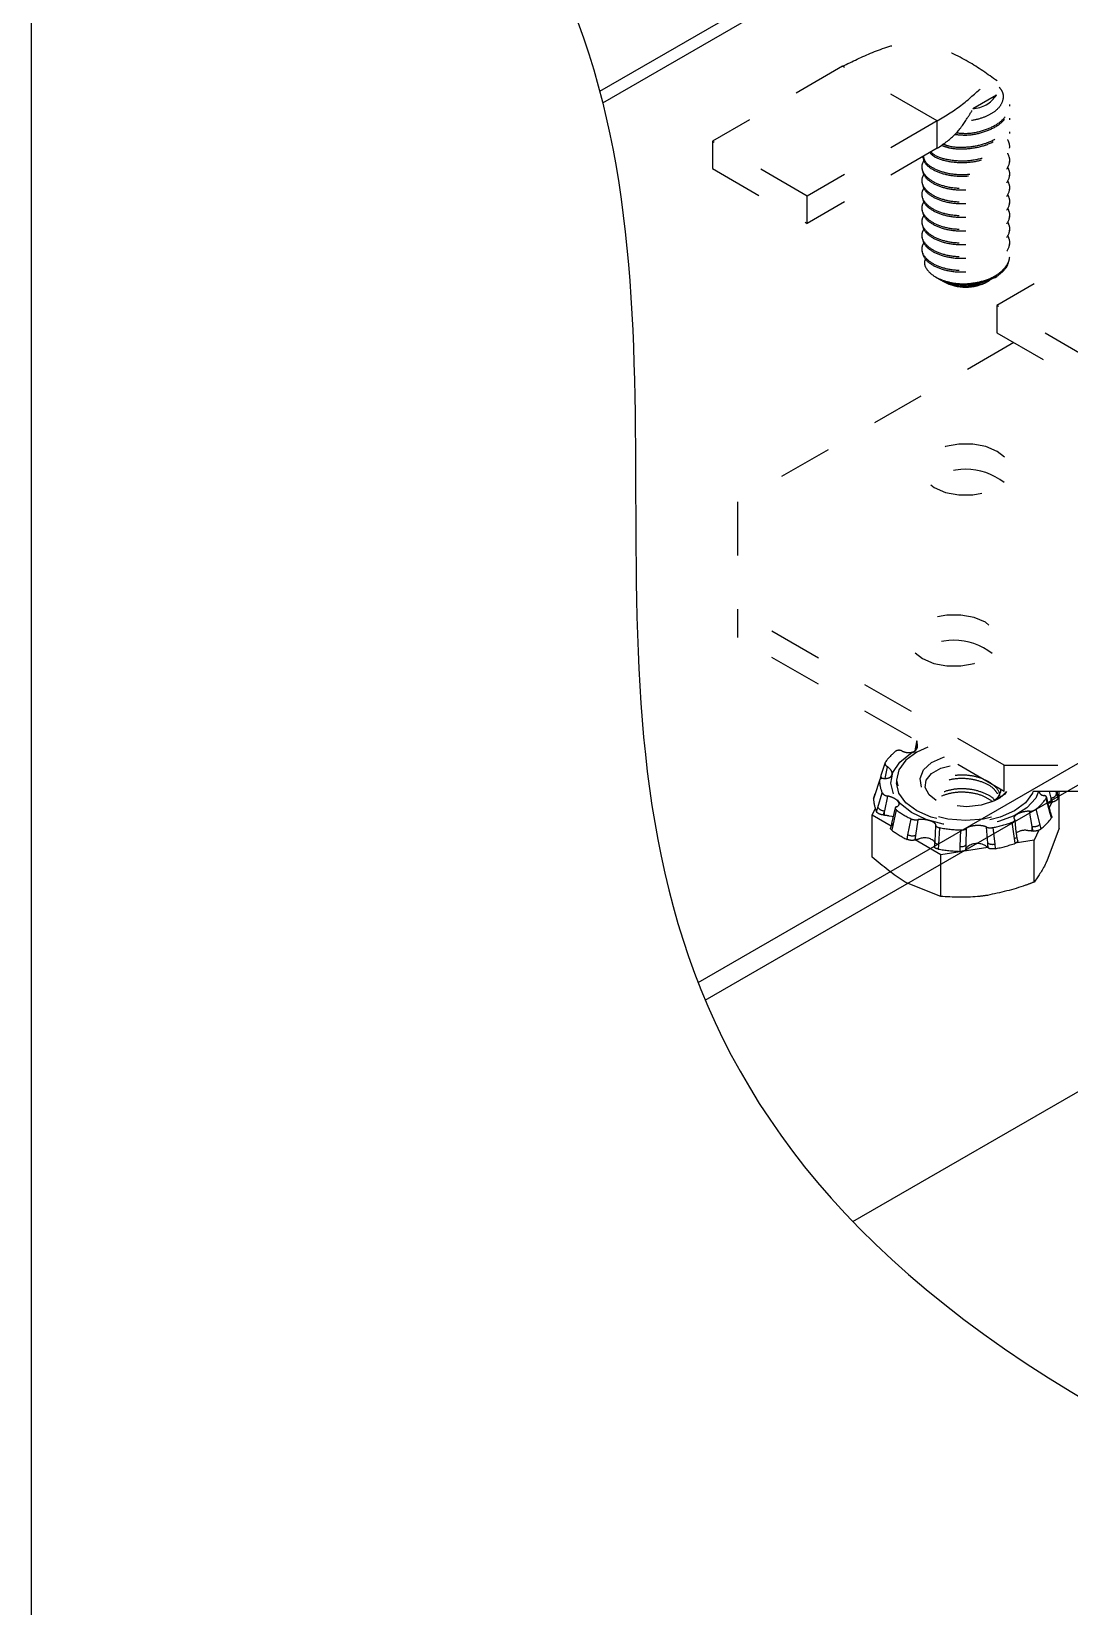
# Model space of a CAD drawing. Extents: x 0 to 11.5, y -11.3 to 0.
# Drawn here: x 0 to 1.935, y -8.001 to -5.063 of the extents above; entities that cross this region are included whole.
import ezdxf

# ---------------------------------------------------------------- set-up
doc = ezdxf.new("R2010")
doc.units = 0
doc.header["$LTSCALE"] = 0.5
doc.header["$MEASUREMENT"] = 0
doc.linetypes.add('HIDDEN2', pattern=[0.1875, 0.125, -0.0625])
for name, color, linetype in [('Brackets', 181, 'CONTINUOUS'), ('Dimension', 10, 'CONTINUOUS'), ('Hardware', 242, 'CONTINUOUS'), ('Housing', 150, 'CONTINUOUS')]:
    doc.layers.add(name, color=color, linetype=linetype)
doc.layers.add('Text-Unprinted', color=131, linetype='CONTINUOUS', plot=False)

msp = doc.modelspace()

# ---------------------------------------------------------------- linework, layer by layer
at = {"layer": 'Brackets', "linetype": 'HIDDEN2', "transparency": 16777216}
for p, q in [((1.8315, -5.6437), (1.3164, -5.941)), ((1.3164, -5.941), (1.3164, -6.1451)), ((1.8136, -6.432), (1.3164, -6.1451)), ((1.3164, -6.1451), (1.3164, -6.1939)), ((1.8136, -6.4809), (1.3164, -6.1939)), ((1.8136, -6.432), (2.1672, -6.432)), ((1.8136, -6.4809), (1.8136, -6.432)), ((2.1672, -6.4809), (1.8136, -6.4809))]:
    msp.add_line(p, q, dxfattribs=at)
at = {"layer": 'Brackets', "linetype": 'HIDDEN2', "transparency": 16777216, "flags": 128}
for points in [[(1.8005, -5.8466), (1.7795, -5.8378), (1.7548, -5.8331), (1.7288, -5.8331), (1.7041, -5.8378), (1.6831, -5.8466), (1.6678, -5.8587), (1.6598, -5.873), (1.6598, -5.888), (1.6678, -5.9022), (1.6831, -5.9143), (1.7041, -5.9231), (1.7288, -5.9278), (1.7548, -5.9278), (1.7795, -5.9231), (1.8005, -5.9143), (1.8157, -5.9022), (1.8238, -5.888), (1.8238, -5.873), (1.8157, -5.8587), (1.8005, -5.8466)], [(1.661, -6.2332), (1.682, -6.242), (1.7067, -6.2466), (1.7327, -6.2466), (1.7574, -6.242), (1.7784, -6.2332), (1.7936, -6.221), (1.8017, -6.2068), (1.8017, -6.1918), (1.7936, -6.1775), (1.7784, -6.1654), (1.7574, -6.1566), (1.7327, -6.152), (1.7067, -6.152), (1.682, -6.1566), (1.661, -6.1654), (1.6457, -6.1775), (1.6377, -6.1918), (1.6377, -6.2068), (1.6457, -6.221), (1.661, -6.2332)]]:
    msp.add_lwpolyline(points, dxfattribs=at)
at = {"layer": 'Brackets', "linetype": 'HIDDEN2', "transparency": 16777216}
for centre in [(1.7418, -5.9951), (1.7197, -6.3139)]:
    msp.add_arc(centre, 0.115, 51.631, 128.369, dxfattribs=at)
at = {"layer": 'Dimension', "transparency": 16777216}
msp.add_open_spline([(0, -4.0936), (1.1213, -4.6095), (1.1264, -5.9583), (1.1315, -7.3071), (2.4049, -7.8321)], degree=3, knots=[0.0416, 0.0416, 0.0416, 0.0416, 1, 2, 2, 2, 2], dxfattribs=at)
at = {"layer": 'Hardware', "linetype": 'HIDDEN2', "transparency": 16777216}
for p, q in [((1.512, -5.1283), (1.2694, -5.2683)), ((1.6887, -5.2303), (1.512, -5.1283)), ((1.7547, -5.2072), (1.7989, -5.1817)), ((1.8238, -5.2029), (1.8238, -5.1997)), ((1.8238, -5.2285), (1.8238, -5.2253)), ((1.6887, -5.2303), (1.4462, -5.3703)), ((1.6887, -5.2813), (1.6887, -5.2303)), ((1.8238, -5.254), (1.8238, -5.2508)), ((1.4462, -5.3703), (1.2694, -5.2683)), ((1.2694, -5.2683), (1.2694, -5.3193)), ((1.6887, -5.2813), (1.4462, -5.4213)), ((1.8238, -5.2795), (1.8238, -5.2763)), ((1.6598, -5.3146), (1.6598, -5.3178)), ((1.8238, -5.305), (1.8238, -5.3018)), ((1.2694, -5.3193), (1.4462, -5.4213)), ((1.6598, -5.3401), (1.6598, -5.3433)), ((1.8238, -5.3305), (1.8238, -5.3273)), ((1.4462, -5.4213), (1.4462, -5.3703)), ((1.6598, -5.3656), (1.6598, -5.3688)), ((1.8238, -5.3561), (1.8238, -5.3529)), ((1.6598, -5.3911), (1.6598, -5.3943)), ((1.8238, -5.3816), (1.8238, -5.3784)), ((1.8238, -5.4071), (1.8238, -5.4039)), ((1.6598, -5.4167), (1.6598, -5.4199)), ((2.0423, -5.4344), (1.7998, -5.5743)), ((1.8238, -5.4326), (1.8238, -5.4294)), ((1.6598, -5.4422), (1.6598, -5.4454)), ((1.8238, -5.4581), (1.8238, -5.4549)), ((1.6598, -5.4677), (1.6598, -5.4709)), ((1.6856, -5.5213), (1.6973, -5.5281)), ((1.6981, -5.5286), (1.7003, -5.5299)), ((1.7832, -5.5299), (1.7874, -5.5275)), ((1.9765, -5.6764), (1.7998, -5.5743)), ((1.7998, -5.5743), (1.7998, -5.6254)), ((1.7998, -5.6254), (1.9765, -5.7274)), ((1.6497, -6.3887), (1.6461, -6.4085)), ((1.6508, -6.3903), (1.6494, -6.4029)), ((1.5842, -6.4503), (1.592, -6.4263)), ((1.5809, -6.4606), (1.5724, -6.4873)), ((1.5837, -6.4513), (1.5814, -6.4584)), ((1.5842, -6.4503), (1.5837, -6.4513)), ((1.5955, -6.4348), (1.5909, -6.4565)), ((1.6129, -6.4601), (1.6129, -6.4647)), ((1.5724, -6.4873), (1.5699, -6.4947)), ((1.5725, -6.4862), (1.5701, -6.4936)), ((1.5724, -6.4873), (1.5725, -6.4862)), ((1.5777, -6.5106), (1.5862, -6.4836)), ((1.596, -6.4895), (1.5901, -6.5169)), ((1.6173, -6.484), (1.6129, -6.4647)), ((1.901, -6.4932), (1.8982, -6.4809)), ((1.9097, -6.4809), (1.9112, -6.4853)), ((1.9112, -6.4853), (1.9136, -6.4928)), ((1.912, -6.4801), (1.912, -6.4801)), ((1.9161, -6.5494), (1.9161, -6.4809)), ((1.5675, -6.5253), (1.5732, -6.5131)), ((1.5699, -6.4947), (1.5702, -6.4937)), ((1.5754, -6.5185), (1.5777, -6.5106)), ((1.5901, -6.5169), (1.5878, -6.5248)), ((1.5901, -6.5249), (1.5901, -6.5169)), ((1.61, -6.5114), (1.6036, -6.5408)), ((1.6122, -6.5151), (1.6057, -6.5446)), ((1.8657, -6.5463), (1.8606, -6.5178)), ((1.8724, -6.5142), (1.8799, -6.543)), ((1.8993, -6.5223), (1.8916, -6.4939)), ((1.9023, -6.5011), (1.8976, -6.5113)), ((1.9, -6.5195), (1.8993, -6.5172)), ((1.9023, -6.5275), (1.8999, -6.5195)), ((1.901, -6.5013), (1.901, -6.4932)), ((1.9035, -6.5008), (1.901, -6.4932)), ((1.901, -6.5013), (1.9035, -6.5008)), ((1.5675, -6.6033), (1.5675, -6.5253)), ((1.6026, -6.5456), (1.5675, -6.5253)), ((1.5878, -6.5248), (1.5901, -6.5249)), ((1.6038, -6.541), (1.6017, -6.5492)), ((1.6057, -6.5446), (1.6037, -6.5528)), ((1.6038, -6.541), (1.6038, -6.5408)), ((1.6338, -6.5617), (1.6398, -6.5319)), ((1.6522, -6.5337), (1.6481, -6.5629)), ((1.6846, -6.5743), (1.686, -6.5443)), ((1.693, -6.5486), (1.6911, -6.5796)), ((1.7426, -6.5503), (1.7418, -6.5804)), ((1.783, -6.5773), (1.7807, -6.5474)), ((1.7924, -6.5482), (1.7958, -6.579)), ((1.8326, -6.5689), (1.8286, -6.5382)), ((1.8657, -6.5544), (1.8657, -6.5463)), ((1.8676, -6.5548), (1.8657, -6.5463)), ((1.8799, -6.543), (1.8818, -6.5513)), ((1.9161, -6.5494), (1.8927, -6.611)), ((1.9017, -6.5302), (1.8993, -6.5223)), ((1.6324, -6.5703), (1.6338, -6.5617)), ((1.6481, -6.5629), (1.6466, -6.5715)), ((1.6466, -6.5715), (1.6481, -6.5709)), ((1.6951, -6.599), (1.6472, -6.5713)), ((1.6481, -6.5709), (1.6481, -6.5629)), ((1.684, -6.5754), (1.6831, -6.5843)), ((1.6911, -6.5796), (1.6902, -6.5884)), ((1.7312, -6.5839), (1.7324, -6.5528)), ((1.7418, -6.5804), (1.7418, -6.5894)), ((1.783, -6.5854), (1.783, -6.5773)), ((1.7837, -6.5862), (1.783, -6.5773)), ((1.7958, -6.579), (1.7964, -6.5878)), ((1.834, -6.5775), (1.8326, -6.5689)), ((1.8694, -6.572), (1.8339, -6.5775)), ((1.8387, -6.5733), (1.8373, -6.5646)), ((1.8657, -6.5544), (1.8676, -6.5548)), ((1.878, -6.5533), (1.8694, -6.572)), ((1.8694, -6.6499), (1.8694, -6.572)), ((1.783, -6.5854), (1.6951, -6.599)), ((1.6951, -6.6769), (1.6951, -6.599)), ((1.7312, -6.5928), (1.7312, -6.5839)), ((1.783, -6.5854), (1.7837, -6.5862)), ((1.6951, -6.6769), (1.6313, -6.6515))]:
    msp.add_line(p, q, dxfattribs=at)
at = {"layer": 'Hardware', "linetype": 'HIDDEN2', "transparency": 16777216, "flags": 128}
for points in [[(1.6068, -6.4856), (1.6021, -6.4656), (1.6061, -6.4455), (1.6187, -6.4266), (1.6389, -6.4101), (1.6657, -6.3971), (1.6676, -6.3966)], [(1.6709, -6.3985), (1.6507, -6.4075), (1.6302, -6.4229), (1.6173, -6.4409), (1.6129, -6.4601), (1.6173, -6.4794), (1.6302, -6.4973), (1.6507, -6.5127), (1.6773, -6.5245), (1.7084, -6.5319), (1.7418, -6.5345), (1.7751, -6.5319), (1.8062, -6.5245), (1.8329, -6.5127), (1.8534, -6.4973), (1.8652, -6.4809)], [(1.6593, -6.4729), (1.6566, -6.4567), (1.6631, -6.4409), (1.6782, -6.4272), (1.7001, -6.4171), (1.7023, -6.4166)], [(1.6867, -6.4976), (1.6733, -6.4875), (1.6662, -6.4738), (1.668, -6.4598), (1.6782, -6.4472), (1.6955, -6.4375), (1.7174, -6.4319), (1.728, -6.4315)], [(1.8776, -6.4809), (1.8722, -6.4936), (1.8557, -6.5114), (1.832, -6.5263), (1.8026, -6.5373), (1.7694, -6.5438), (1.7345, -6.5452), (1.7, -6.5417), (1.6682, -6.5333), (1.6409, -6.5205), (1.6201, -6.5043), (1.6068, -6.4856)], [(1.867, -6.4809), (1.8663, -6.484), (1.8534, -6.5019), (1.8329, -6.5173), (1.8062, -6.5291), (1.7751, -6.5366), (1.7418, -6.5391), (1.7084, -6.5366), (1.6773, -6.5291), (1.6507, -6.5173), (1.6302, -6.5019), (1.6173, -6.484)], [(1.818, -6.4809), (1.8139, -6.4865), (1.7951, -6.4986), (1.7706, -6.5065), (1.743, -6.5094), (1.7152, -6.5069), (1.6903, -6.4994), (1.6709, -6.4876), (1.6593, -6.4729)], [(1.8068, -6.4769), (1.8067, -6.4816), (1.8043, -6.4871), (1.8043, -6.4871)], [(1.599, -6.5263), (1.6041, -6.527), (1.6065, -6.5277)], [(1.684, -6.5754), (1.6841, -6.575), (1.6846, -6.5743)], [(1.6911, -6.5796), (1.6892, -6.5792), (1.6875, -6.5786), (1.6861, -6.5779), (1.6851, -6.5772), (1.6843, -6.5765), (1.684, -6.5757), (1.684, -6.5754)], [(1.7312, -6.5839), (1.7332, -6.5839), (1.7352, -6.5837), (1.737, -6.5834), (1.7386, -6.583), (1.74, -6.5824), (1.741, -6.5818), (1.7416, -6.5811), (1.7418, -6.5804)], [(1.8326, -6.5689), (1.8342, -6.5681), (1.8355, -6.5674), (1.8365, -6.5665), (1.8371, -6.5657), (1.8373, -6.5649), (1.8373, -6.5646)]]:
    msp.add_lwpolyline(points, dxfattribs=at)
at = {"layer": 'Hardware', "linetype": 'HIDDEN2', "transparency": 16777216}
for centre, radius, start, end in [((1.7535, -5.154), 0.0532, 271.3421, 328.6403), ((1.7441, -5.4159), 0.1183, 268.8558, 298.0339), ((1.7418, -5.4524), 0.0879, 241.881, 298.1366), ((1.6694, -6.48), 0.0942, 128.2214, 145.2753), ((1.6377, -6.4598), 0.0568, 180.8882, 204.8115), ((1.5891, -6.4526), 0.00552, 166.2589, 227.425), ((1.7723, -6.4464), 0.0569, 300.1814, 321.3851), ((1.9004, -6.4819), 0.0113, 273.2007, 342.6544), ((1.8544, -6.4939), 0.0593, 1.0583, 13.4814), ((1.6306, -6.4934), 0.0607, 181.2152, 204.4846), ((1.59, -6.5016), 0.0153, 216.3982, 270.5278), ((1.7011, -6.4), 0.1455, 232.3159, 245.0695), ((1.8142, -6.4402), 0.0942, 308.2214, 325.2753), ((1.8968, -6.5203), 0.00325, 321.7812, 13.9358), ((1.6076, -6.5412), 0.00386, 175.8857, 240.4212), ((1.7412, -6.2843), 0.2686, 259.6613, 268.1276), ((1.7502, -6.3242), 0.228, 280.6678, 290.1149), ((1.8685, -6.5265), 0.02, 262.0635, 304.6896), ((1.8192, -6.4725), 0.1006, 308.4561, 325.0406), ((1.6983, -6.4295), 0.1555, 232.4917, 244.8937), ((1.6426, -6.543), 0.0206, 244.8872, 285.4043), ((1.6651, -6.595), 0.0276, 46.5331, 112.1477), ((1.7631, -6.6074), 0.0294, 57.3301, 131.3602), ((1.7913, -6.5635), 0.0161, 238.9551, 286.0489), ((1.7508, -6.3485), 0.2437, 280.7981, 289.9846), ((1.8523, -6.584), 0.0306, 79.7573, 121.9794), ((1.7411, -6.3058), 0.2871, 259.778, 268.0108)]:
    msp.add_arc(centre, radius, start, end, dxfattribs=at)
for points, knots in [([(1.512, -5.1283), (1.5302, -5.1194), (1.5665, -5.1016), (1.619, -5.0841), (1.6594, -5.0812), (1.6763, -5.0874), (1.6838, -5.0902)], [0, 0, 0, 0, 0.3488699, 0.6958577, 0.8661068, 1, 1, 1, 1]), ([(1.8003, -5.1557), (1.7827, -5.1432), (1.7463, -5.1171), (1.7053, -5.0989), (1.684, -5.0894)], [0, 0, 0, 0, 0.481943, 1, 1, 1, 1]), ([(1.6887, -5.2303), (1.705, -5.2203), (1.7374, -5.2004), (1.7685, -5.1699), (1.7889, -5.1555), (1.7998, -5.1532), (1.8049, -5.1613), (1.8009, -5.1748), (1.7989, -5.1817)], [0, 0, 0, 0, 0.251961, 0.502562, 0.625519, 0.746655, 0.870417, 1, 1, 1, 1]), ([(1.724, -5.2523), (1.7299, -5.2529), (1.7462, -5.2546), (1.7741, -5.2492), (1.8012, -5.2373), (1.8196, -5.2199), (1.8257, -5.1998), (1.8207, -5.1808), (1.809, -5.1712), (1.8039, -5.167)], [0, 0, 0, 0, 0.0895919, 0.2474488, 0.4053056, 0.5631625, 0.7210194, 0.8788763, 1, 1, 1, 1]), ([(1.8039, -5.167), (1.806, -5.1697), (1.8116, -5.1767), (1.8122, -5.1894), (1.8064, -5.2035), (1.7928, -5.2159), (1.7732, -5.225), (1.7549, -5.2299), (1.7439, -5.2299), (1.7412, -5.2299)], [0, 0, 0, 0, 0.101523, 0.264373, 0.429569, 0.598335, 0.767259, 0.941912, 1, 1, 1, 1]), ([(1.6887, -5.2813), (1.7001, -5.2735), (1.7231, -5.2576), (1.742, -5.2299), (1.7506, -5.2157), (1.7534, -5.211)], [0, 0, 0, 0, 0.396632, 0.800048, 1, 1, 1, 1]), ([(1.6962, -5.2755), (1.7008, -5.2772), (1.7139, -5.2822), (1.742, -5.2832), (1.774, -5.2782), (1.8011, -5.266), (1.8201, -5.2486), (1.8225, -5.2352), (1.8238, -5.2285)], [0, 0, 0, 0, 0.096483, 0.277187, 0.45789, 0.638593, 0.819297, 1, 1, 1, 1]), ([(1.6991, -5.2733), (1.7027, -5.2746), (1.715, -5.2791), (1.742, -5.28), (1.7739, -5.275), (1.8014, -5.2628), (1.8191, -5.2455), (1.8261, -5.228), (1.8218, -5.2178), (1.8202, -5.2141)], [0, 0, 0, 0, 0.071009, 0.237896, 0.404783, 0.57167, 0.738557, 0.905444, 1, 1, 1, 1]), ([(1.7216, -5.2554), (1.7283, -5.256), (1.7454, -5.2578), (1.7741, -5.2524), (1.8011, -5.2405), (1.8201, -5.2231), (1.8225, -5.2097), (1.8238, -5.2029)], [0, 0, 0, 0, 0.138271, 0.353703, 0.569136, 0.784568, 1, 1, 1, 1]), ([(1.6756, -5.2907), (1.6781, -5.2929), (1.6861, -5.2999), (1.7099, -5.3067), (1.7417, -5.309), (1.774, -5.3036), (1.8011, -5.2915), (1.8201, -5.2742), (1.8225, -5.2607), (1.8238, -5.254)], [0, 0, 0, 0, 0.071421, 0.226184, 0.380947, 0.535711, 0.690474, 0.845237, 1, 1, 1, 1]), ([(1.6767, -5.2883), (1.6789, -5.2902), (1.6866, -5.2969), (1.71, -5.3035), (1.7417, -5.3058), (1.774, -5.3004), (1.8014, -5.2883), (1.8192, -5.271), (1.8261, -5.2536), (1.8218, -5.2433), (1.8202, -5.2396)], [0, 0, 0, 0, 0.057515, 0.201042, 0.34457, 0.488097, 0.631625, 0.775152, 0.91868, 1, 1, 1, 1]), ([(1.6616, -5.297), (1.6626, -5.301), (1.6649, -5.3107), (1.6826, -5.3234), (1.7095, -5.3323), (1.7418, -5.3344), (1.774, -5.3291), (1.8011, -5.317), (1.8201, -5.2997), (1.8225, -5.2862), (1.8238, -5.2795)], [0, 0, 0, 0, 0.09228, 0.221955, 0.351629, 0.481303, 0.610977, 0.740652, 0.870326, 1, 1, 1, 1]), ([(1.6626, -5.2964), (1.6634, -5.2996), (1.6657, -5.3083), (1.6827, -5.3202), (1.7095, -5.3292), (1.7418, -5.3312), (1.7739, -5.326), (1.8014, -5.3138), (1.8192, -5.2965), (1.8261, -5.2791), (1.8218, -5.2688), (1.8202, -5.2651)], [0, 0, 0, 0, 0.068115, 0.191273, 0.314431, 0.437589, 0.560747, 0.683905, 0.807063, 0.930221, 1, 1, 1, 1]), ([(1.664, -5.3034), (1.6621, -5.3071), (1.6574, -5.3163), (1.6643, -5.3316), (1.6822, -5.3457), (1.7096, -5.3547), (1.7418, -5.3568), (1.774, -5.3515), (1.8014, -5.3393), (1.8192, -5.322), (1.8261, -5.3046), (1.8218, -5.2944), (1.8202, -5.2907)], [0, 0, 0, 0, 0.073142, 0.181336, 0.289531, 0.397726, 0.50592, 0.614115, 0.722309, 0.830504, 0.938699, 1, 1, 1, 1]), ([(1.664, -5.3289), (1.6621, -5.3326), (1.6574, -5.3418), (1.6643, -5.3571), (1.6822, -5.3712), (1.7096, -5.3802), (1.7418, -5.3823), (1.774, -5.377), (1.8014, -5.3649), (1.8192, -5.3476), (1.8261, -5.3301), (1.8218, -5.3199), (1.8202, -5.3162)], [0, 0, 0, 0, 0.0731416, 0.1813363, 0.2895309, 0.3977255, 0.5059201, 0.6141148, 0.7223094, 0.830504, 0.9386986, 1, 1, 1, 1]), ([(1.664, -5.3545), (1.6621, -5.3582), (1.6574, -5.3673), (1.6643, -5.3827), (1.6822, -5.3968), (1.7096, -5.4057), (1.7418, -5.4078), (1.774, -5.4025), (1.8014, -5.3904), (1.8192, -5.3731), (1.8261, -5.3556), (1.8218, -5.3454), (1.8202, -5.3417)], [0, 0, 0, 0, 0.0731416, 0.1813363, 0.2895309, 0.3977255, 0.5059201, 0.6141148, 0.7223094, 0.830504, 0.9386986, 1, 1, 1, 1]), ([(1.664, -5.38), (1.6621, -5.3837), (1.6574, -5.3929), (1.6643, -5.4082), (1.6822, -5.4223), (1.7096, -5.4312), (1.7418, -5.4333), (1.774, -5.428), (1.8014, -5.4159), (1.8192, -5.3986), (1.8261, -5.3812), (1.8218, -5.3709), (1.8202, -5.3672)], [0, 0, 0, 0, 0.073142, 0.181336, 0.289531, 0.397726, 0.50592, 0.614115, 0.722309, 0.830504, 0.938699, 1, 1, 1, 1]), ([(1.664, -5.4055), (1.6621, -5.4092), (1.6574, -5.4184), (1.6643, -5.4337), (1.6822, -5.4478), (1.7096, -5.4567), (1.7418, -5.4588), (1.774, -5.4536), (1.8014, -5.4414), (1.8192, -5.4241), (1.8261, -5.4067), (1.8218, -5.3964), (1.8202, -5.3927)], [0, 0, 0, 0, 0.0731416, 0.1813363, 0.2895309, 0.3977255, 0.5059201, 0.6141148, 0.7223094, 0.830504, 0.9386986, 1, 1, 1, 1]), ([(1.664, -5.431), (1.6621, -5.4347), (1.6574, -5.4439), (1.6643, -5.4592), (1.6822, -5.4733), (1.7096, -5.4823), (1.7418, -5.4844), (1.774, -5.4791), (1.8014, -5.4669), (1.8192, -5.4496), (1.8261, -5.4322), (1.8218, -5.422), (1.8202, -5.4183)], [0, 0, 0, 0, 0.0731416, 0.1813363, 0.2895309, 0.3977255, 0.5059201, 0.6141148, 0.7223094, 0.830504, 0.9386986, 1, 1, 1, 1]), ([(1.664, -5.4565), (1.6621, -5.4602), (1.6574, -5.4694), (1.6643, -5.4847), (1.6822, -5.4988), (1.7096, -5.5078), (1.7418, -5.5099), (1.774, -5.5046), (1.8014, -5.4925), (1.8192, -5.4752), (1.8261, -5.4577), (1.8218, -5.4475), (1.8202, -5.4438)], [0, 0, 0, 0, 0.073142, 0.181336, 0.289531, 0.397726, 0.50592, 0.614115, 0.722309, 0.830504, 0.938699, 1, 1, 1, 1]), ([(1.6663, -5.4876), (1.6655, -5.4902), (1.6635, -5.4975), (1.6698, -5.5095), (1.6838, -5.5215), (1.705, -5.5303), (1.7256, -5.5339), (1.7382, -5.5341), (1.7418, -5.5342)], [0, 0, 0, 0, 0.1109616, 0.3077175, 0.5089432, 0.7100004, 0.9173432, 1, 1, 1, 1]), ([(1.7418, -5.5342), (1.7525, -5.5329), (1.774, -5.5304), (1.8014, -5.5179), (1.8192, -5.5007), (1.8261, -5.4832), (1.8218, -5.473), (1.8202, -5.4693)], [0, 0, 0, 0, 0.218982, 0.437964, 0.656946, 0.875928, 1, 1, 1, 1]), ([(1.7998, -5.5203), (1.7926, -5.5238), (1.7781, -5.531), (1.7519, -5.5365), (1.7267, -5.5368), (1.7074, -5.5334), (1.7003, -5.5291), (1.6976, -5.5274)], [0, 0, 0, 0, 0.215821, 0.440743, 0.665953, 0.874988, 1, 1, 1, 1]), ([(1.6983, -5.5285), (1.7031, -5.5309), (1.7129, -5.5359), (1.7256, -5.5377), (1.7321, -5.5386)], [0, 0, 0, 0, 0.488749, 1, 1, 1, 1]), ([(1.7321, -5.5386), (1.7389, -5.5387), (1.7528, -5.539), (1.7725, -5.5349), (1.7826, -5.5296), (1.7872, -5.5272)], [0, 0, 0, 0, 0.3475073, 0.699075, 1, 1, 1, 1]), ([(1.7321, -5.5386), (1.7353, -5.5386), (1.7464, -5.5385), (1.7609, -5.5366), (1.7692, -5.5324), (1.7711, -5.5314)], [0, 0, 0, 0, 0.239348, 0.831164, 1, 1, 1, 1]), ([(1.623, -6.4055), (1.6219, -6.4051), (1.6198, -6.4043), (1.6165, -6.4041), (1.6134, -6.4046), (1.6119, -6.4055), (1.6111, -6.406)], [0, 0, 0, 0, 0.2490605, 0.4981023, 0.7476088, 1, 1, 1, 1]), ([(1.623, -6.4055), (1.6234, -6.4057), (1.626, -6.4069), (1.6313, -6.4084), (1.6386, -6.4086), (1.6448, -6.4069), (1.6493, -6.4037), (1.6519, -6.3993), (1.6524, -6.3946), (1.6513, -6.3916), (1.6508, -6.3903)], [0, 0, 0, 0, 0.02708, 0.18011, 0.330178, 0.474174, 0.613106, 0.751006, 0.89223, 1, 1, 1, 1]), ([(1.6504, -6.3867), (1.6503, -6.387), (1.6502, -6.3882), (1.6506, -6.3894), (1.6508, -6.3903)], [0.6379131, 0.6379131, 0.6379131, 0.6379131, 0.7502013, 1, 1, 1, 1]), ([(1.592, -6.4263), (1.5917, -6.427), (1.591, -6.4283), (1.5915, -6.4306), (1.5929, -6.4329), (1.5946, -6.4341), (1.5955, -6.4348)], [0, 0, 0, 0, 0.250091, 0.500183, 0.750201, 1, 1, 1, 1]), ([(1.5885, -6.4566), (1.5874, -6.4566), (1.5854, -6.4565), (1.5829, -6.4574), (1.5813, -6.4587), (1.5811, -6.46), (1.5809, -6.4606)], [0, 0, 0, 0, 0.249061, 0.498102, 0.747609, 1, 1, 1, 1]), ([(1.5885, -6.4566), (1.5889, -6.4566), (1.5917, -6.4568), (1.5964, -6.4564), (1.6015, -6.4543), (1.6044, -6.4509), (1.6049, -6.4467), (1.6033, -6.4421), (1.5999, -6.438), (1.5968, -6.4357), (1.5955, -6.4348)], [0, 0, 0, 0, 0.027186, 0.180215, 0.330279, 0.47427, 0.6132, 0.7511, 0.892328, 1, 1, 1, 1]), ([(1.8052, -6.4896), (1.8052, -6.4877), (1.8049, -6.4803), (1.7943, -6.4686), (1.7753, -6.457), (1.7505, -6.4506), (1.7245, -6.45), (1.7012, -6.455), (1.6838, -6.4648), (1.676, -6.4773), (1.6759, -6.4882), (1.6814, -6.4933), (1.6829, -6.4946)], [0, 0, 0, 0, 0.0405932, 0.1554767, 0.2703602, 0.3852436, 0.5001271, 0.6150106, 0.7298941, 0.8447776, 0.9596611, 1, 1, 1, 1]), ([(1.8012, -6.4857), (1.7989, -6.4822), (1.7934, -6.4736), (1.775, -6.4635), (1.7505, -6.457), (1.7245, -6.4564), (1.701, -6.4614), (1.6844, -6.4711), (1.6763, -6.481), (1.6775, -6.4869), (1.6778, -6.4884)], [0, 0, 0, 0, 0.098406, 0.240538, 0.382669, 0.524801, 0.666932, 0.809064, 0.951195, 1, 1, 1, 1]), ([(1.5862, -6.4836), (1.5866, -6.4842), (1.5874, -6.4855), (1.5897, -6.4873), (1.5927, -6.4887), (1.5949, -6.4893), (1.596, -6.4895)], [0, 0, 0, 0, 0.250091, 0.500183, 0.750201, 1, 1, 1, 1]), ([(1.6125, -6.5096), (1.6128, -6.5095), (1.6146, -6.5088), (1.6171, -6.507), (1.618, -6.5038), (1.6165, -6.5002), (1.6128, -6.4965), (1.6075, -6.4933), (1.6017, -6.4908), (1.5977, -6.4899), (1.596, -6.4895)], [0, 0, 0, 0, 0.026829, 0.179863, 0.32994, 0.473946, 0.612884, 0.750782, 0.891999, 1, 1, 1, 1]), ([(1.7955, -6.4975), (1.7949, -6.4965), (1.7907, -6.4906), (1.7747, -6.4827), (1.7507, -6.4761), (1.7243, -6.4755), (1.7016, -6.4807), (1.6871, -6.4875), (1.6841, -6.4926), (1.6835, -6.4936)], [0, 0, 0, 0, 0.035033, 0.219522, 0.404012, 0.588502, 0.772992, 0.957482, 1, 1, 1, 1]), ([(1.7921, -6.5002), (1.7865, -6.4965), (1.775, -6.4886), (1.7504, -6.4826), (1.7243, -6.4818), (1.7018, -6.4871), (1.6881, -6.4931), (1.6854, -6.4972), (1.6854, -6.4972)], [0, 0, 0, 0, 0.1884789, 0.3911135, 0.5937481, 0.7963827, 0.9990173, 1, 1, 1, 1]), ([(1.8043, -6.4871), (1.8028, -6.4901), (1.8008, -6.4938), (1.7964, -6.4967), (1.7955, -6.4973)], [0, 0, 0, 0, 0.789862, 1, 1, 1, 1]), ([(1.7961, -6.4977), (1.8008, -6.4951), (1.809, -6.4904), (1.8145, -6.4845), (1.8168, -6.4819)], [0, 0, 0, 0, 0.575609, 1, 1, 1, 1]), ([(1.879, -6.4809), (1.8789, -6.4814), (1.8789, -6.4831), (1.8803, -6.4857), (1.8836, -6.4877), (1.8867, -6.4884), (1.8881, -6.4886)], [0.5535908, 0.5535908, 0.5535908, 0.5535908, 0.6131998, 0.7511001, 0.8923282, 1, 1, 1, 1]), ([(1.8916, -6.4939), (1.8919, -6.4933), (1.8925, -6.4921), (1.892, -6.4904), (1.8906, -6.4892), (1.8889, -6.4888), (1.8881, -6.4886)], [0, 0, 0, 0, 0.2500911, 0.500183, 0.7502013, 1, 1, 1, 1]), ([(1.8993, -6.5172), (1.8986, -6.515), (1.8961, -6.5066), (1.894, -6.4975), (1.8925, -6.4909)], [0, 0, 0, 0, 0.264802, 1, 1, 1, 1]), ([(1.5878, -6.5248), (1.5867, -6.5247), (1.5846, -6.5245), (1.5813, -6.5234), (1.5784, -6.5219), (1.5763, -6.5202), (1.5757, -6.5191), (1.5754, -6.5185)], [0, 0, 0, 0, 0.2068692, 0.4137386, 0.6206054, 0.8274634, 1, 1, 1, 1]), ([(1.6125, -6.5096), (1.6119, -6.5099), (1.6107, -6.5104), (1.6101, -6.5119), (1.6105, -6.5135), (1.6116, -6.5146), (1.6122, -6.5151)], [0, 0, 0, 0, 0.249061, 0.498102, 0.747609, 1, 1, 1, 1]), ([(1.8606, -6.5178), (1.8602, -6.5178), (1.8575, -6.5178), (1.8522, -6.5184), (1.845, -6.5201), (1.8388, -6.5226), (1.8342, -6.5255), (1.8317, -6.5285), (1.8312, -6.5311), (1.8323, -6.5325), (1.8327, -6.5331)], [0, 0, 0, 0, 0.02708, 0.18011, 0.330178, 0.474174, 0.613106, 0.751006, 0.89223, 1, 1, 1, 1]), ([(1.8606, -6.5178), (1.8616, -6.5178), (1.8637, -6.5177), (1.8671, -6.517), (1.8702, -6.5158), (1.8717, -6.5147), (1.8724, -6.5142)], [0, 0, 0, 0, 0.249061, 0.498102, 0.747609, 1, 1, 1, 1]), ([(1.8922, -6.504), (1.8946, -6.5031), (1.8975, -6.502), (1.9004, -6.5014), (1.901, -6.5013)], [0, 0, 0, 0, 0.807517, 1, 1, 1, 1]), ([(1.9136, -6.4928), (1.9135, -6.4935), (1.9134, -6.4948), (1.9117, -6.4969), (1.9093, -6.4988), (1.9064, -6.5001), (1.9044, -6.5006), (1.9035, -6.5008)], [0, 0, 0, 0, 0.2068704, 0.4137417, 0.6205972, 0.8274563, 1, 1, 1, 1]), ([(1.5901, -6.5249), (1.5925, -6.5251), (1.5954, -6.5254), (1.5984, -6.5262), (1.599, -6.5263)], [0, 0, 0, 0, 0.810242, 1, 1, 1, 1]), ([(1.6037, -6.5528), (1.6031, -6.5523), (1.602, -6.5512), (1.6015, -6.55), (1.6018, -6.5494), (1.6018, -6.5493)], [0, 0, 0, 0, 0.443134, 0.886269, 1, 1, 1, 1]), ([(1.6398, -6.5319), (1.6408, -6.5323), (1.6427, -6.5331), (1.646, -6.5337), (1.6494, -6.534), (1.6513, -6.5338), (1.6522, -6.5337)], [0, 0, 0, 0, 0.250091, 0.500183, 0.750201, 1, 1, 1, 1]), ([(1.686, -6.5443), (1.686, -6.5441), (1.6862, -6.5431), (1.6853, -6.541), (1.6818, -6.5383), (1.6764, -6.5359), (1.67, -6.5342), (1.6631, -6.5332), (1.6569, -6.533), (1.6536, -6.5335), (1.6522, -6.5337)], [0, 0, 0, 0, 0.027156, 0.180185, 0.33025, 0.474243, 0.613173, 0.751073, 0.8923, 1, 1, 1, 1]), ([(1.686, -6.5443), (1.686, -6.5447), (1.686, -6.5455), (1.6875, -6.5467), (1.6898, -6.5478), (1.6919, -6.5483), (1.693, -6.5486)], [0, 0, 0, 0, 0.249061, 0.498102, 0.747609, 1, 1, 1, 1]), ([(1.7324, -6.5528), (1.7335, -6.5528), (1.7358, -6.5528), (1.7389, -6.5522), (1.7414, -6.5514), (1.7422, -6.5507), (1.7426, -6.5503)], [0, 0, 0, 0, 0.250091, 0.500183, 0.750201, 1, 1, 1, 1]), ([(1.7807, -6.5474), (1.7805, -6.5473), (1.7789, -6.5465), (1.7751, -6.5453), (1.7685, -6.5445), (1.7613, -6.5445), (1.7545, -6.5453), (1.7487, -6.5467), (1.7446, -6.5484), (1.7432, -6.5497), (1.7426, -6.5503)], [0, 0, 0, 0, 0.027195, 0.180223, 0.330286, 0.474278, 0.613207, 0.751108, 0.892336, 1, 1, 1, 1]), ([(1.7807, -6.5474), (1.7814, -6.5477), (1.7827, -6.5483), (1.7857, -6.5487), (1.789, -6.5487), (1.7913, -6.5484), (1.7924, -6.5482)], [0, 0, 0, 0, 0.249061, 0.498102, 0.747609, 1, 1, 1, 1]), ([(1.8286, -6.5382), (1.8295, -6.5379), (1.8313, -6.5371), (1.8329, -6.5357), (1.8335, -6.5343), (1.833, -6.5335), (1.8327, -6.5331)], [0, 0, 0, 0, 0.250091, 0.500183, 0.750201, 1, 1, 1, 1]), ([(1.8373, -6.5646), (1.8368, -6.5614), (1.835, -6.5514), (1.8344, -6.541), (1.8339, -6.534)], [0, 0, 0, 0, 0.322303, 1, 1, 1, 1]), ([(1.9022, -6.5275), (1.9023, -6.5279), (1.9025, -6.5287), (1.902, -6.5297), (1.9017, -6.5302)], [0, 0, 0, 0, 0.468285, 1, 1, 1, 1]), ([(1.6466, -6.5715), (1.6459, -6.5718), (1.6444, -6.5722), (1.6413, -6.5724), (1.638, -6.572), (1.6348, -6.5713), (1.6331, -6.5706), (1.6324, -6.5703)], [0, 0, 0, 0, 0.206869, 0.413739, 0.620605, 0.827463, 1, 1, 1, 1]), ([(1.6481, -6.5709), (1.6497, -6.5704), (1.6516, -6.5697), (1.6542, -6.5695), (1.6547, -6.5694)], [0, 0, 0, 0, 0.809992, 1, 1, 1, 1]), ([(1.8386, -6.5733), (1.8387, -6.5735), (1.8389, -6.574), (1.8381, -6.5752), (1.8364, -6.5765), (1.8348, -6.5771), (1.834, -6.5775)], [0, 0, 0, 0, 0.117573, 0.428944, 0.740302, 1, 1, 1, 1]), ([(1.8577, -6.554), (1.86, -6.554), (1.8629, -6.5539), (1.8652, -6.5543), (1.8657, -6.5544)], [0, 0, 0, 0, 0.80752, 1, 1, 1, 1]), ([(1.8818, -6.5513), (1.881, -6.5518), (1.8795, -6.5529), (1.8764, -6.5541), (1.8731, -6.5548), (1.87, -6.5551), (1.8684, -6.5548), (1.8676, -6.5548)], [0, 0, 0, 0, 0.20687, 0.413742, 0.620597, 0.827456, 1, 1, 1, 1]), ([(1.6313, -6.6515), (1.6298, -6.6506), (1.6082, -6.638), (1.5871, -6.62), (1.5675, -6.6033)], [0, 0, 0, 0, 0.070185, 1, 1, 1, 1]), ([(1.6902, -6.5884), (1.6892, -6.5882), (1.6871, -6.5877), (1.6847, -6.5866), (1.6833, -6.5854), (1.6832, -6.5846), (1.6832, -6.5843)], [0, 0, 0, 0, 0.2572104, 0.5144219, 0.7716138, 1, 1, 1, 1]), ([(1.7418, -6.5894), (1.7417, -6.5898), (1.7414, -6.5906), (1.7397, -6.5916), (1.7372, -6.5924), (1.7342, -6.5928), (1.7321, -6.5928), (1.7312, -6.5928)], [0, 0, 0, 0, 0.206869, 0.413739, 0.620605, 0.827463, 1, 1, 1, 1]), ([(1.7418, -6.5885), (1.742, -6.5876), (1.7423, -6.5866), (1.7434, -6.5856), (1.7437, -6.5854)], [0, 0, 0, 0, 0.807733, 1, 1, 1, 1]), ([(1.779, -6.5827), (1.7803, -6.5834), (1.7821, -6.5842), (1.7829, -6.5852), (1.783, -6.5854)], [0, 0, 0, 0, 0.807517, 1, 1, 1, 1]), ([(1.7964, -6.5878), (1.7953, -6.588), (1.7931, -6.5883), (1.7897, -6.5883), (1.7868, -6.5879), (1.7847, -6.5872), (1.784, -6.5865), (1.7837, -6.5862)], [0, 0, 0, 0, 0.20687, 0.413742, 0.620597, 0.827456, 1, 1, 1, 1]), ([(1.8927, -6.611), (1.8922, -6.6122), (1.8843, -6.629), (1.8765, -6.6399), (1.8694, -6.6499)], [0, 0, 0, 0, 0.070185, 1, 1, 1, 1]), ([(1.8694, -6.6499), (1.8641, -6.652), (1.8357, -6.6631), (1.8062, -6.6696), (1.7822, -6.6748)], [0, 0, 0, 0, 0.186488, 1, 1, 1, 1]), ([(1.7822, -6.6748), (1.776, -6.6757), (1.7465, -6.6797), (1.7177, -6.6781), (1.6951, -6.6769)], [0, 0, 0, 0, 0.2126528, 1, 1, 1, 1])]:
    msp.add_open_spline(points, degree=3, knots=knots, dxfattribs=at)
for points in [[(1.6598, -5.3178), (1.661, -5.3234), (1.6635, -5.3348), (1.6824, -5.3489), (1.7095, -5.3579), (1.7418, -5.36), (1.774, -5.3547), (1.8011, -5.3425), (1.8201, -5.3252), (1.8225, -5.3117), (1.8238, -5.305)], [(1.6598, -5.3433), (1.661, -5.349), (1.6635, -5.3603), (1.6824, -5.3744), (1.7095, -5.3834), (1.7418, -5.3855), (1.774, -5.3802), (1.8011, -5.3681), (1.8201, -5.3507), (1.8225, -5.3373), (1.8238, -5.3305)], [(1.6598, -5.3688), (1.661, -5.3745), (1.6635, -5.3858), (1.6824, -5.4), (1.7095, -5.4089), (1.7418, -5.411), (1.774, -5.4057), (1.8011, -5.3936), (1.8201, -5.3762), (1.8225, -5.3628), (1.8238, -5.3561)], [(1.6598, -5.3943), (1.661, -5.4), (1.6635, -5.4113), (1.6824, -5.4255), (1.7095, -5.4344), (1.7418, -5.4365), (1.774, -5.4312), (1.8011, -5.4191), (1.8201, -5.4018), (1.8225, -5.3883), (1.8238, -5.3816)], [(1.6598, -5.4199), (1.661, -5.4255), (1.6635, -5.4368), (1.6824, -5.451), (1.7095, -5.4599), (1.7418, -5.462), (1.774, -5.4567), (1.8011, -5.4446), (1.8201, -5.4273), (1.8225, -5.4138), (1.8238, -5.4071)], [(1.6598, -5.4454), (1.661, -5.451), (1.6635, -5.4624), (1.6824, -5.4765), (1.7095, -5.4855), (1.7418, -5.4876), (1.774, -5.4823), (1.8011, -5.4701), (1.8201, -5.4528), (1.8225, -5.4393), (1.8238, -5.4326)], [(1.6598, -5.4709), (1.661, -5.4766), (1.6635, -5.4879), (1.6824, -5.502), (1.7095, -5.511), (1.7418, -5.5131), (1.774, -5.5078), (1.8011, -5.4957), (1.8201, -5.4783), (1.8225, -5.4649), (1.8238, -5.4581)], [(1.7998, -5.5203), (1.8066, -5.5149), (1.8204, -5.5041), (1.8227, -5.4905), (1.8238, -5.4837)]]:
    msp.add_open_spline(points, degree=3, dxfattribs=at)
at = {"layer": 'Housing', "transparency": 16777216}
for p, q in [((1.0594, -5.175), (3.3396, -3.859)), ((1.0649, -5.1963), (3.3502, -3.8773)), ((1.2427, -6.8372), (3.3502, -5.6208)), ((1.2561, -6.8702), (3.3856, -5.6412)), ((1.5311, -7.2831), (3.3856, -6.2128))]:
    msp.add_line(p, q, dxfattribs=at)
at = {"layer": 'Text-Unprinted', "ltscale": 0.5, "transparency": 16777216}
msp.add_lwpolyline([(0, 0), (9.9946, 0), (9.9946, -11.2821), (0, -11.2821)], close=True, dxfattribs=at)

doc.saveas('drawing.dxf')
